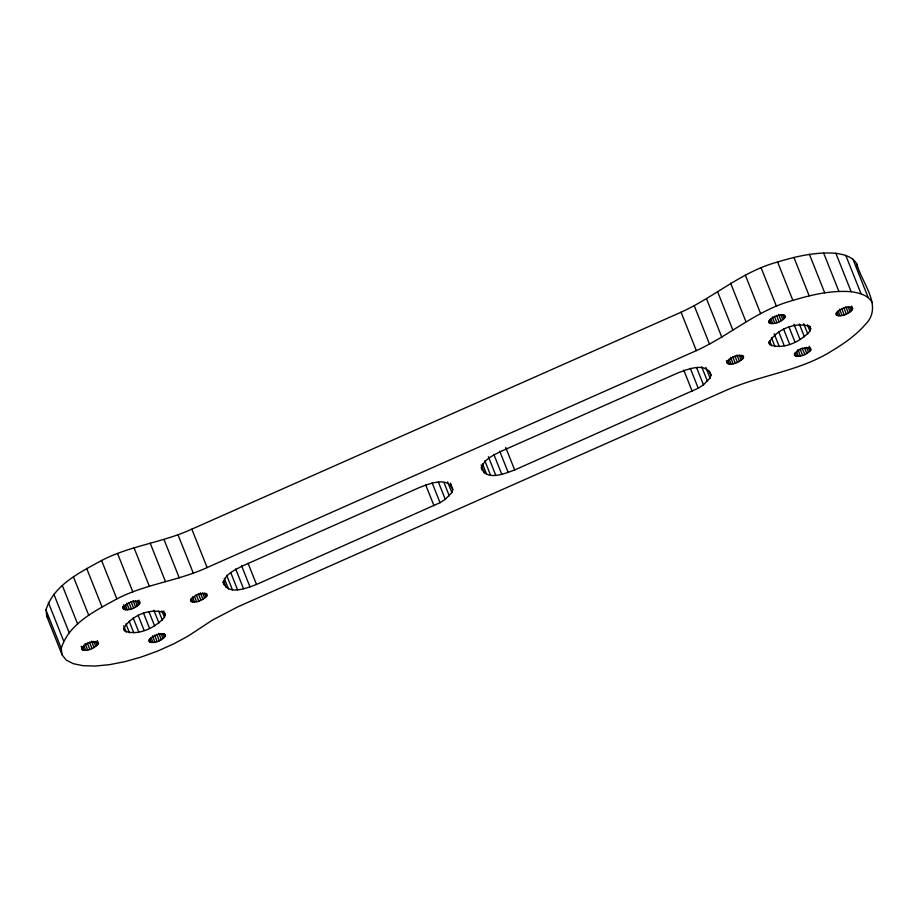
<?xml version="1.0" encoding="UTF-8"?>
<svg xmlns="http://www.w3.org/2000/svg" width="919" height="919" viewBox="0 0 919 919"><rect width="100%" height="100%" fill="white"/><g stroke="black" fill="none" stroke-linecap="round" stroke-linejoin="round"><path stroke-width="1.38" d="M97.954 644.173L98.011 642.392C92.486 640.187 84.399 643.541 81.619 648.745L81.871 649.538C87.305 651.835 94.266 648.366 97.954 644.173L96.943 641.611M139.573 603.68L139.631 601.899C134.094 599.693 126.006 603.048 123.238 608.252L123.491 609.056C128.924 611.342 135.886 607.873 139.573 603.68L138.562 601.118M164.444 617.338L165.225 614.868L164.581 612.87C150.75 607.379 130.532 615.764 123.594 628.768L124.237 630.756C137.804 636.488 155.219 627.815 164.444 617.338L161.893 610.94M165.259 636.362L165.317 634.581C159.791 632.387 151.704 635.741 148.924 640.934L149.177 641.738C154.61 644.024 161.572 640.554 165.259 636.362L164.248 633.811M206.878 595.88L206.936 594.088C201.41 591.893 193.312 595.248 190.543 600.44L190.796 601.244C196.229 603.53 203.191 600.061 206.878 595.88L205.867 593.318M451.872 492.527L452.803 489.563C447.852 475.881 429.219 483.957 419.604 487.449L242.099 566.15C234.942 569.941 225.672 573.835 223.294 582.336C228.245 596.029 246.878 587.942 256.493 584.461L440.052 502.704L445.267 499.327L451.872 492.527L447.656 481.935M710.065 378.042L710.996 375.078C706.045 361.397 687.412 369.472 677.797 372.965L500.292 451.666C493.135 455.445 483.865 459.351 481.487 467.851C486.438 481.545 505.071 473.457 514.674 469.977L698.245 388.22L703.46 384.843L710.065 378.042L705.849 367.451M743.437 357.962L743.494 356.17C737.957 353.976 729.87 357.33 727.09 362.534L727.354 363.327C732.776 365.624 739.749 362.155 743.437 357.962L742.414 355.4M785.056 317.469L785.102 315.676C779.576 313.482 771.489 316.837 768.709 322.041L768.973 322.833C774.395 325.131 781.368 321.661 785.056 317.469L784.033 314.907M809.915 331.127L810.696 328.657L810.053 326.659C796.222 321.168 776.004 329.553 769.065 342.546L769.708 344.545C783.275 350.277 800.702 341.604 809.915 331.127L807.376 324.717M810.742 350.15L810.799 348.37C805.262 346.164 797.175 349.519 794.395 354.723L794.659 355.527C800.081 357.813 807.054 354.343 810.742 350.15L809.214 346.314M852.361 309.657L852.418 307.876C846.881 305.682 838.794 309.037 836.014 314.229L836.279 315.033C841.701 317.319 848.674 313.85 852.361 309.657L851.339 307.095M45.95 609.975C53.635 584.875 80.252 572.33 101.572 560.487C130.107 545.668 162.743 542.543 191.83 529.149L681.059 312.219C714.212 297.228 741.794 271.53 777.6 262.018C796.428 256.252 816.061 251.772 835.865 253.288C843.791 254.483 852.786 256.516 856.91 264.167C861.804 283.27 883.779 306.532 865.112 324.74C855.853 335.297 844.285 343.396 832.327 350.61C800.173 371.069 761.541 374.803 727.17 389.851L237.941 606.781L212.427 620.084L188.418 635.902L173.68 643.886L157.804 650.997L141.4 656.982L125.11 661.6L109.579 664.655L95.392 666.045L83.135 665.712L73.244 663.667L66.145 660.003L62.09 654.833L46.8 616.419L45.95 609.975L61.24 648.389L62.09 654.833M61.24 648.389C68.925 623.3 95.542 610.744 116.862 598.901C145.397 584.082 178.033 580.957 207.12 567.563L696.349 350.633C729.502 335.653 757.084 309.944 792.89 300.433C811.707 294.666 831.35 290.186 851.155 291.702C859.081 292.908 868.076 294.93 872.2 302.581M46.8 616.419L48.42 618.487M852.855 258.997L868.145 297.423M845.756 255.333L861.034 293.747M835.865 253.288L851.155 291.702M851.649 306.107L852.671 308.669M849.972 306.935L851.499 310.771M848.122 306.808L850.155 311.932M845.871 306.647L848.421 313.057M823.608 252.955L838.886 291.369M843.849 307.67L846.399 314.068M841.689 308.497L844.239 314.907M839.541 309.106L842.091 315.504M838.059 310.714L840.092 315.826M836.853 312.012L838.381 315.86M836.06 313.023L837.083 315.585M809.421 254.345L824.711 292.759M793.89 257.4L809.179 295.826M809.673 326.096L810.696 328.657M803.7 323.66L807.778 333.896M777.6 262.018L792.89 300.433M799.323 323.982L804.412 336.791M808.352 347.416L809.88 351.265M806.503 347.302L808.536 352.425M804.757 348.427L806.802 353.539M793.947 324.235L800.07 339.605M802.23 348.152L804.78 354.562M800.07 348.99L802.62 355.4M788.904 326.773L795.015 342.144M797.922 349.599L800.472 355.998M782.666 314.735L784.194 318.583M796.44 351.196L798.473 356.319M780.817 314.608L782.85 319.732M795.234 352.505L796.762 356.354M761.196 268.003L776.486 306.418M794.441 353.516L795.463 356.078M778.565 314.459L781.116 320.857M783.505 328.864L789.628 344.234M776.544 315.47L779.094 321.868M774.384 316.308L776.934 322.707M778.646 331.644L784.252 345.739M772.236 316.906L774.786 323.316M770.754 318.514L772.787 323.637M769.548 319.823L771.075 323.66M774.154 333.746L779.255 346.543M768.755 320.834L769.777 323.396M771.42 337.652L774.981 346.612M745.32 275.114L760.61 313.54M769.685 340.811L771.73 345.935M768.698 341.983L769.708 344.545M730.582 283.098L745.86 321.512M717.555 291.622L732.845 330.047M741.047 355.228L742.575 359.065M739.198 355.102L741.231 360.225M736.946 354.952L739.496 361.351M734.924 355.963L737.475 362.362M732.765 356.802L735.315 363.2M730.616 357.399L733.167 363.809M706.573 298.916L721.863 337.33M729.135 359.007L731.168 364.131M727.928 360.317L729.456 364.154M727.136 361.328L728.158 363.878M726.332 360.765L727.354 363.327M694.293 305.843L709.583 344.257M709.411 371.104L710.996 375.078M681.059 312.219L696.349 350.633M701.691 366.807L707.492 381.374M696.613 367.623L703.46 384.843M690.33 368.347L698.245 388.22M683.747 370.07L692.179 391.264M505.714 447.45L514.674 469.977M499.764 451.286L508.207 472.481M493.848 454.411L501.751 474.284M488.38 456.72L495.755 475.261M484.83 460.775L490.631 475.341M482.509 463.923L486.725 474.526M481.142 464.911L484.313 472.86M481.2 467.599L482.257 470.241M450.448 483.199L451.505 485.841M450.701 484.267L452.803 489.563M444.038 482.613L449.299 495.858M438.42 482.107L445.267 499.327M432.137 482.831L440.052 502.704M425.554 484.554L433.998 505.749M248.05 563.267L256.493 584.461M241.582 565.771L250.014 586.965M235.655 568.907L243.558 588.769M230.715 572.526L237.561 589.745M226.648 575.26L232.438 589.826M224.316 578.407L228.544 589.01M223.478 580.728L226.12 587.344M223.007 582.083L224.064 584.737M191.83 529.149L207.12 567.563M204.5 593.146L206.028 596.982M202.639 593.019L204.684 598.143M178.01 534.778L193.3 573.192M200.388 592.858L202.938 599.268M198.378 593.881L200.928 600.279M196.218 594.719L198.768 601.118M194.575 596.592L196.609 601.715M192.576 596.925L194.621 602.048M191.382 598.235L192.91 602.071M190.589 599.234L191.612 601.796M163.996 539.499L179.285 577.925M150.199 543.198L165.489 581.612M163.685 611.032L165.225 614.868M133.967 547.644L149.257 586.058M158.734 611.146L162.307 620.118M153.841 610.205L158.941 623.002M162.881 633.639L164.409 637.476M161.02 633.513L163.065 638.636M158.78 633.352L161.319 639.762M148.981 611.732L154.587 625.816M156.758 634.374L159.309 640.773M154.599 635.201L157.149 641.611M138.872 600.13L139.883 602.692M143.433 612.984L149.544 628.355M152.451 635.81L154.989 642.209M137.195 600.946L138.723 604.794M117.54 553.479L132.83 591.905M150.957 637.418L153.002 642.542M135.334 600.831L137.379 605.943M149.763 638.716L151.29 642.565M148.97 639.727L149.992 642.289M133.083 600.67L135.633 607.068M138.034 615.075L144.145 630.445M131.072 601.681L133.623 608.091M128.913 602.519L131.463 608.929M133.163 617.867L138.769 631.95M126.765 603.128L129.303 609.527M125.271 604.725L127.304 609.848M123.56 604.759L125.604 609.883M129.188 621.233L133.772 632.766M123.284 607.045L124.295 609.607M122.48 606.494L123.491 609.056M101.572 560.487L116.862 598.901M125.937 623.863L129.51 632.835M123.709 625.747L126.248 632.146M86.673 568.39L101.963 606.804M73.428 576.868L88.718 615.282M97.253 640.623L98.264 643.185M95.576 641.439L97.104 645.287M93.715 641.313L95.76 646.436M91.463 641.163L94.014 647.562M89.453 642.174L92.003 648.584M87.294 643.013L89.844 649.411M62.354 585.61L77.644 624.024M85.145 643.61L87.684 650.02M83.652 645.218L85.697 650.342M82.457 646.528L83.985 650.365M81.148 646.252L82.687 650.101M53.888 594.26L69.166 632.674M48.339 602.485L63.629 640.899M856.91 264.167L857.255 266.74"/></g></svg>
